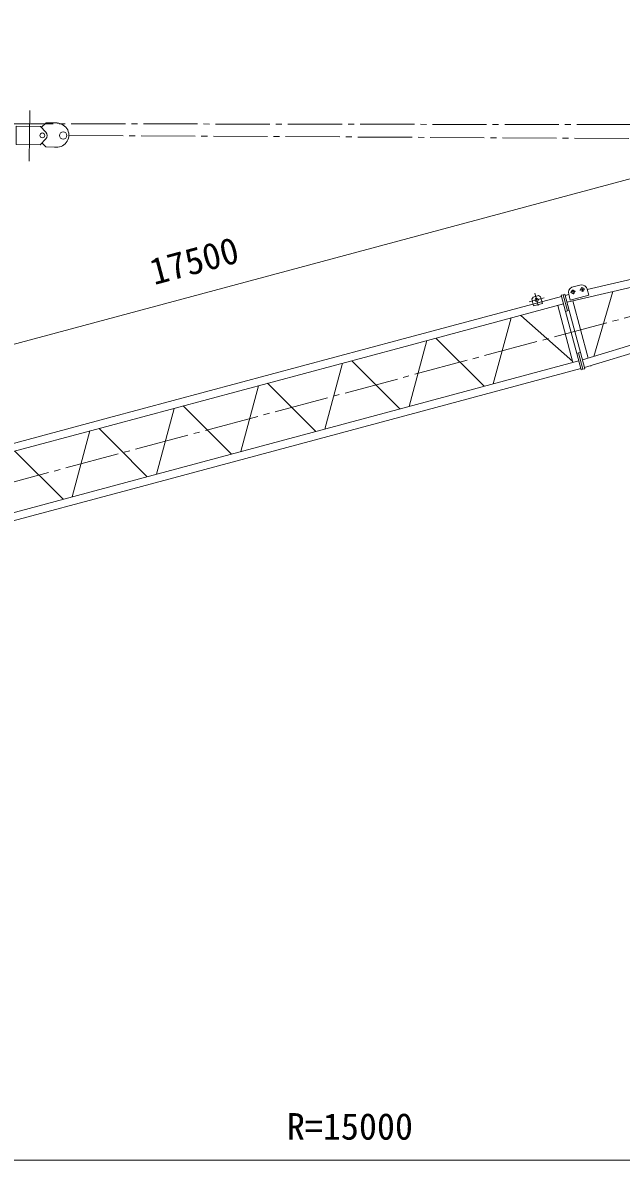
# Model space of a CAD drawing. Units: millimetres, scale not verified. Extents: x -35377 to 13555, y -19173 to 19177.
# Drawn here: x -3954 to 1016, y 791 to 10229 of the extents above; entities that cross this region are included whole.
import ezdxf
from ezdxf.enums import TextEntityAlignment as Align

# ---------------------------------------------------------------- set-up
doc = ezdxf.new("R2010")
doc.units = ezdxf.units.MM
doc.header["$LTSCALE"] = 50
doc.linetypes.add('CHAIN2', pattern=[12, 9, -1, 1, -1])
for name, color, linetype, lineweight in [('0-2_01 細線', 7, 'Continuous', 18), ('0-3_05 寸法', 7, 'Continuous', 18), ('0-4_10 当社外形線', 7, 'Continuous', 18), ('0-5_12 当社中心線', 7, 'CHAIN2', 18), ('0-9_21 躯体・土木細線', 7, 'Continuous', 18)]:
    doc.layers.add(name, color=color, linetype=linetype, lineweight=lineweight)
doc.styles.add('ＭＳ ゴシック', font='')
doc.styles.get('ＭＳ ゴシック').set_extended_font_data('MS Gothic')

msp = doc.modelspace()

# ---------------------------------------------------------------- linework, layer by layer
at = {"layer": '0-2_01 細線'}
for p, q in [((-3241.75, 6950.74), (-826.96, 7597.87)), ((-810.14, 7535.1), (-3224.93, 6887.96)), ((-1298.19, 7404.32), (-1445.19, 6857.62)), ((-821.59, 7024.72), (-1222.35, 7424.62)), ((-1997.47, 7216.91), (-2144.52, 6670.21)), ((-1520.93, 6837.32), (-1921.71, 7237.21)), ((-712.28, 7169.89), (-745.85, 7045.03)), ((-683.32, 7061.79), (-3098.11, 6414.66)), ((-3081.28, 6351.87), (-666.49, 6999)), ((-2696.78, 7029.5), (-2843.85, 6482.8)), ((-2220.28, 6649.91), (-2621.02, 7049.8)), ((-2919.61, 6462.49), (-3180.75, 6723.08))]:
    msp.add_line(p, q, dxfattribs=at)
at = {"layer": '0-3_05 寸法'}
for p, q in [((5922.18, 10228.51), (-10401.99, 5854.45)), ((6313.95, 791.23), (-8086.05, 791.23))]:
    msp.add_line(p, q, dxfattribs=at)
at = {"layer": '0-4_10 当社外形線'}
for p, q in [((-3808.03, 9366.76), (-3763.06, 9320.59)), ((-3759.68, 9398.28), (-3800.19, 9358.72)), ((-3809.8, 9216.77), (-3763.06, 9264.78)), ((-3794.97, 9232.01), (-3762.05, 9198.29)), ((-3762.05, 9198.29), (-3690.75, 9197.45))]:
    msp.add_line(p, q, dxfattribs=at)
for points in [[(-3808.03, 9366.76), (-4008.01, 9369.13), (-4009.79, 9219.14), (-3809.8, 9216.77)], [(-3669.7, 9395.52), (-3669.68, 9397.21), (-3759.68, 9398.28)]]:
    msp.add_lwpolyline(points, dxfattribs=at)
for centre, radius in [((-3791.71, 9293.95), 20), ((-3618.64, 9293.09), 30)]:
    msp.add_circle(centre, radius, dxfattribs=at)
for centre, radius, start, end in [((-3671.25, 9295.54), 100, 258.75352, 89.11322), ((-3791.71, 9292.68), 40, 315.76552, 44.24372)]:
    msp.add_arc(centre, radius, start, end, dxfattribs=at)
at = {"layer": '0-5_12 当社中心線'}
for p, q in [((-3895.23, 9501.62), (-3900.24, 9078.85)), ((6497.72, 9374.85), (-10713.57, 9401.1)), ((6690.86, 9291.61), (-10559.55, 4669.38)), ((-3571.28, 9293.29), (6497.67, 9239.85))]:
    msp.add_line(p, q, dxfattribs=at)
at = {"layer": '0-9_21 躯体・土木細線'}
for p, q in [((733.93, 8016.18), (1595.81, 8215.27)), ((1612.64, 8152.43), (565.59, 7910.58)), ((682.34, 8054.13), (605.09, 8033.42)), ((687.71, 8034.09), (697.71, 7996.9)), ((-826.96, 7597.87), (519.56, 7958.72)), ((251.38, 7912.75), (376.74, 7946.34)), ((284.53, 7952.7), (273.93, 7934.33)), ((328.03, 7964.34), (284.53, 7952.7)), ((299.16, 7985.2), (326.42, 7883.55)), ((346.46, 7953.74), (328.03, 7964.34)), ((550.4, 7967), (579.43, 7974.77)), ((595.17, 7989.34), (635.75, 8000.23)), ((610.56, 8013.2), (620.36, 7976.36)), ((671.82, 8009.9), (713.6, 8021.09)), ((788.49, 7459.7), (945.46, 7998.33)), ((536.35, 7895.94), (-810.14, 7535.1)), ((488.03, 7882.99), (614.85, 7409.7)), ((553.13, 7833.15), (646.39, 7485.42)), ((584.07, 7841.44), (677.23, 7493.71)), ((741.95, 7445.53), (614.28, 7921.84)), ((100.49, 7779.14), (-46.52, 7232.43)), ((612.88, 7417.24), (181.45, 7800.84)), ((694.11, 7430.95), (1722.12, 7744.01)), ((1739.09, 7681.24), (710.89, 7368.13)), ((-598.85, 7591.73), (-712.28, 7169.89)), ((-122.36, 7212.13), (-523.01, 7612.03)), ((663.17, 7422.64), (-683.32, 7061.79)), ((763.17, 7378.66), (765.07, 7384.61)), ((-666.49, 6999), (680.05, 7359.85)), ((-4472.34, 6620.96), (-3241.75, 6950.74)), ((-3224.93, 6887.96), (-4455.51, 6558.18)), ((-3396.11, 6842.08), (-3543.18, 6295.38)), ((-3180.75, 6723.08), (-3320.35, 6862.39)), ((-3618.94, 6275.08), (-4019.67, 6674.97)), ((-3098.11, 6414.66), (-4328.67, 6084.88)), ((-4311.85, 6022.1), (-3081.28, 6351.87))]:
    msp.add_line(p, q, dxfattribs=at)
for points in [[(273.93, 7934.33), (288.17, 7881.2), (360.6, 7900.62), (346.46, 7953.74)], [(579.15, 7975.74), (592.35, 7926.47), (746.94, 7967.89), (733.74, 8017.16)]]:
    msp.add_lwpolyline(points, dxfattribs=at)
for points in [[(516.92, 7968.38), (532.39, 7972.52), (568.6, 7837.3), (553.13, 7833.15)], [(568.6, 7837.3), (584.07, 7841.44), (547.86, 7976.66), (532.39, 7972.52)], [(682.59, 7350.19), (698.06, 7354.34), (661.86, 7489.57), (646.39, 7485.42)], [(698.06, 7354.34), (713.53, 7358.48), (677.23, 7493.71), (661.86, 7489.57)]]:
    msp.add_lwpolyline(points, close=True, dxfattribs=at)
for centre, radius in [((692.71, 8015.49), 15), ((314.06, 7929.55), 14), ((615.46, 7994.79), 15)]:
    msp.add_circle(centre, radius, dxfattribs=at)
for centre, start, end in [((627.46, 7988.69), 116.53878, 195.00178), ((685.42, 8004.22), 15.00208, 93.46508)]:
    msp.add_arc(centre, 50, start, end, dxfattribs=at)

# ---------------------------------------------------------------- texts
at = {"layer": '0-3_05 寸法', "style": 'ＭＳ ゴシック'}
msp.add_text('17500', height=219.9, rotation=15, dxfattribs=at).set_placement((-2846.64, 7987.61), align=Align.BOTTOM_LEFT)
msp.add_text('R=15000', height=219.9, dxfattribs=at).set_placement((-1761.05, 896.23), align=Align.BOTTOM_LEFT)

doc.saveas('drawing.dxf')
